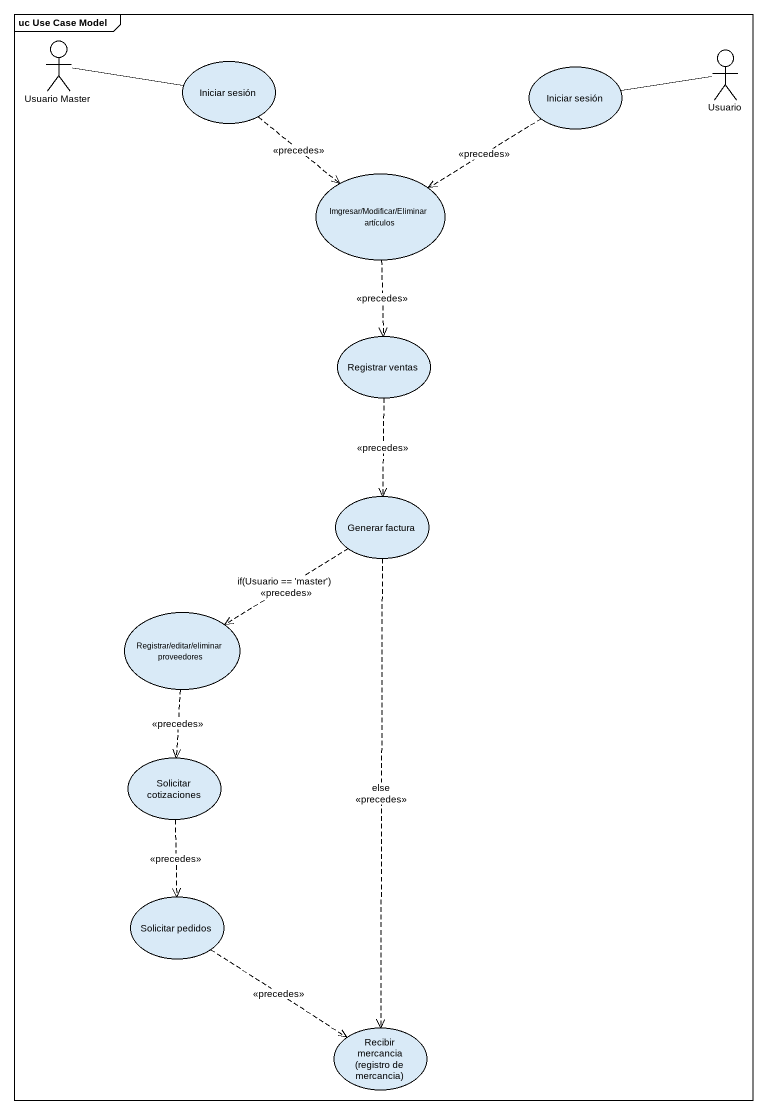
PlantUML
@startuml
mainframe uc Use Case Model
actor "Usuario Master" as Usuario_Master
usecase "Iniciar sesión" as Iniciar_sesión
usecase "Iniciar sesión" as Iniciar_sesión_2
actor Usuario
usecase "Imgresar/Modificar/Eliminar artículos" as Imgresar_Modificar_Eliminar
usecase "Registrar ventas" as Registrar_ventas
usecase "Generar factura" as Generar_factura
usecase "Registrar/editar/eliminar proveedores" as Registrar_editar_eliminar
usecase "Solicitar cotizaciones" as Solicitar_cotizaciones
usecase "Solicitar pedidos" as Solicitar_pedidos
usecase "Recibir mercancia (registro de mercancia)" as Recibir_mercancia_registro
Usuario_Master -right- Iniciar_sesión
Iniciar_sesión ..> Imgresar_Modificar_Eliminar : <<precedes>>
Iniciar_sesión_2 ..> Imgresar_Modificar_Eliminar : <<precedes>>
Usuario -left- Iniciar_sesión_2
Imgresar_Modificar_Eliminar ..> Registrar_ventas : <<precedes>>
Registrar_ventas ..> Generar_factura : <<precedes>>
Generar_factura ..> Registrar_editar_eliminar : if(Usuario == 'master')\n<<precedes>>
Generar_factura ..> Recibir_mercancia_registro : else\n<<precedes>>
Registrar_editar_eliminar ..> Solicitar_cotizaciones : <<precedes>>
Solicitar_cotizaciones ..> Solicitar_pedidos : <<precedes>>
Solicitar_pedidos ..> Recibir_mercancia_registro : <<precedes>>
@enduml
